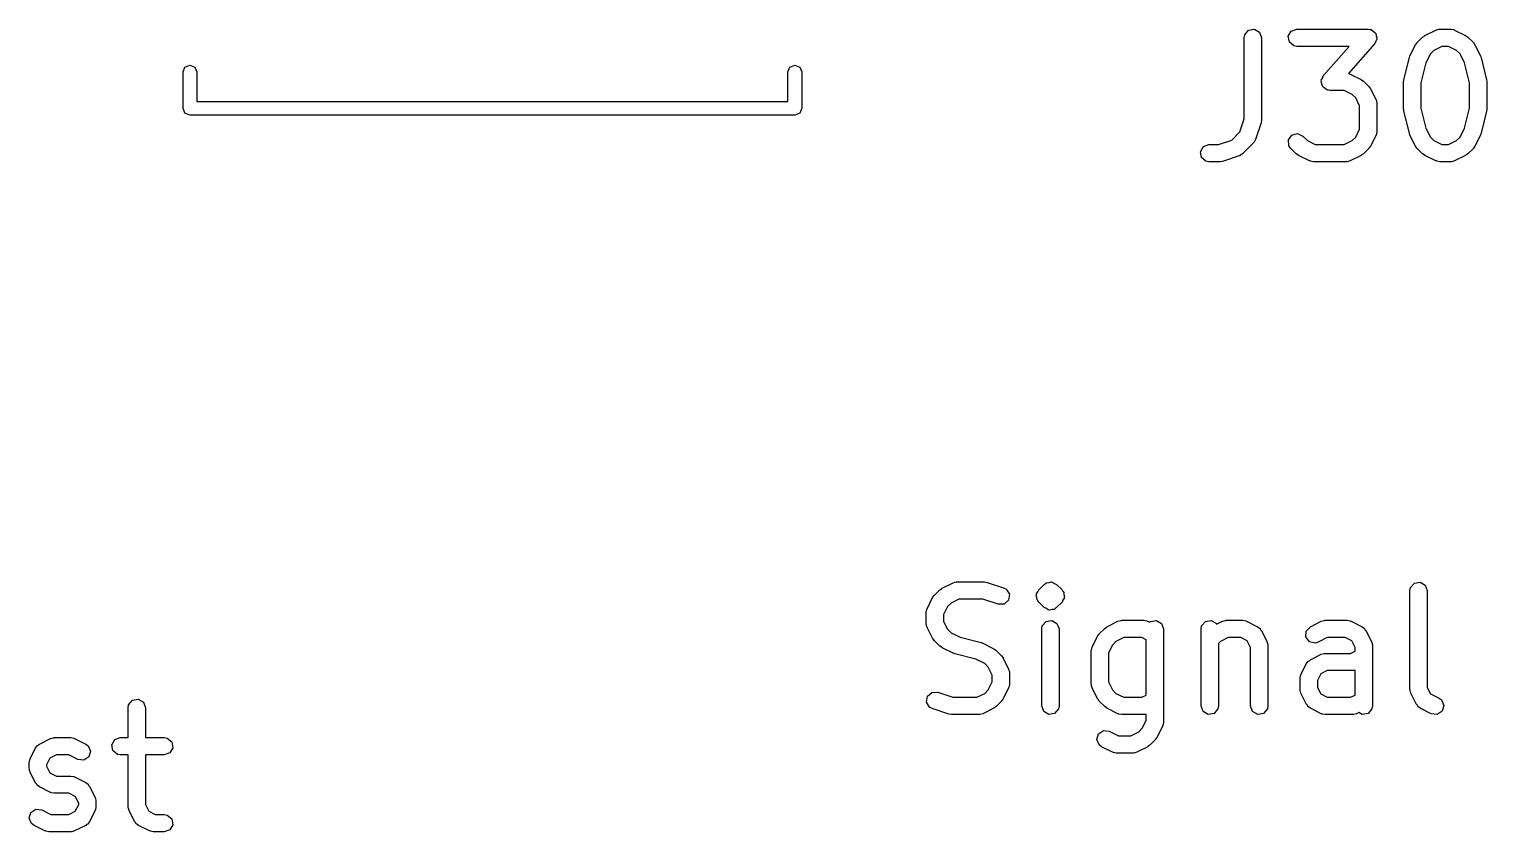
# Model space of a CAD drawing. Extents: x 96 to 185.9, y -128.5 to -80.8.
# Drawn here: x 153.31 to 165.94, y -128.19 to -121.23 of the extents above; entities that cross this region are included whole.
import ezdxf

# ---------------------------------------------------------------- set-up
doc = ezdxf.new("R2010")
doc.units = 0
doc.layers.add('BLACK', color=7, linetype='CONTINUOUS')

msp = doc.modelspace()

# ---------------------------------------------------------------- linework, layer by layer
at = {"layer": 'BLACK', "linetype": 'CONTINUOUS'}
for p, q in [((163.841, -121.307), (163.845, -121.281)), ((163.841, -122.009), (163.841, -121.307)), ((163.845, -121.281), (163.878, -121.242)), ((163.878, -121.242), (163.929, -121.233)), ((163.929, -121.233), (163.973, -121.259)), ((163.973, -121.259), (163.991, -121.307)), ((163.991, -121.307), (163.991, -122.021)), ((164.223, -121.294), (164.249, -121.249)), ((164.232, -121.344), (164.223, -121.294)), ((164.271, -121.377), (164.232, -121.344)), ((164.249, -121.249), (164.297, -121.232)), ((164.297, -121.232), (164.916, -121.232)), ((164.916, -121.232), (164.927, -121.234)), ((164.927, -121.234), (164.93, -121.233)), ((164.93, -121.233), (164.933, -121.235)), ((164.933, -121.235), (164.942, -121.236)), ((164.942, -121.236), (164.957, -121.249)), ((164.957, -121.249), (164.974, -121.26)), ((164.98, -121.337), (164.972, -121.356)), ((164.974, -121.26), (164.976, -121.265)), ((164.976, -121.265), (164.981, -121.269)), ((164.99, -121.32), (164.98, -121.337)), ((164.981, -121.269), (164.984, -121.289)), ((164.984, -121.289), (164.991, -121.308)), ((164.991, -121.308), (164.989, -121.314)), ((164.989, -121.314), (164.99, -121.32)), ((165.325, -121.368), (165.338, -121.35)), ((165.338, -121.35), (165.339, -121.349)), ((165.339, -121.349), (165.387, -121.301)), ((165.387, -121.301), (165.405, -121.289)), ((165.405, -121.289), (165.406, -121.287)), ((165.406, -121.287), (165.501, -121.24)), ((165.501, -121.24), (165.526, -121.232)), ((165.526, -121.232), (165.531, -121.233)), ((165.531, -121.233), (165.535, -121.232)), ((165.535, -121.232), (165.63, -121.232)), ((165.63, -121.232), (165.656, -121.236)), ((165.656, -121.236), (165.659, -121.239)), ((165.659, -121.239), (165.664, -121.24)), ((165.664, -121.24), (165.759, -121.287)), ((165.759, -121.287), (165.777, -121.301)), ((165.777, -121.301), (165.778, -121.301)), ((165.778, -121.301), (165.826, -121.349)), ((165.826, -121.349), (165.839, -121.367)), ((164.297, -121.382), (164.271, -121.377)), ((164.751, -121.382), (164.297, -121.382)), ((164.526, -121.638), (164.751, -121.382)), ((164.972, -121.356), (164.745, -121.616)), ((165.224, -121.67), (165.272, -121.479)), ((165.272, -121.479), (165.277, -121.467)), ((165.277, -121.464), (165.325, -121.368)), ((165.277, -121.467), (165.277, -121.464)), ((165.454, -121.446), (165.415, -121.523)), ((165.484, -121.416), (165.454, -121.446)), ((165.553, -121.382), (165.484, -121.416)), ((165.612, -121.382), (165.553, -121.382)), ((165.681, -121.416), (165.612, -121.382)), ((165.711, -121.446), (165.681, -121.416)), ((165.75, -121.523), (165.711, -121.446)), ((165.839, -121.367), (165.84, -121.368)), ((165.84, -121.368), (165.888, -121.464)), ((165.888, -121.464), (165.891, -121.476)), ((165.891, -121.476), (165.893, -121.479)), ((165.893, -121.479), (165.941, -121.67)), ((154.648, -121.603), (154.665, -121.561)), ((154.648, -121.918), (154.648, -121.603)), ((154.665, -121.561), (154.708, -121.543)), ((154.708, -121.543), (154.75, -121.561)), ((154.75, -121.561), (154.768, -121.603)), ((154.768, -121.603), (154.768, -121.858)), ((159.888, -121.603), (159.905, -121.561)), ((159.888, -121.858), (159.888, -121.603)), ((159.905, -121.561), (159.948, -121.543)), ((159.948, -121.543), (159.99, -121.561)), ((159.99, -121.561), (160.008, -121.603)), ((160.008, -121.603), (160.008, -121.918)), ((165.415, -121.523), (165.372, -121.697)), ((165.793, -121.697), (165.75, -121.523)), ((164.508, -121.686), (164.51, -121.681)), ((164.514, -121.705), (164.508, -121.686)), ((164.509, -121.675), (164.519, -121.657)), ((164.51, -121.681), (164.509, -121.675)), ((164.518, -121.725), (164.514, -121.705)), ((164.522, -121.729), (164.518, -121.725)), ((164.519, -121.657), (164.526, -121.638)), ((164.524, -121.735), (164.522, -121.729)), ((164.745, -121.616), (164.751, -121.617)), ((164.751, -121.617), (164.754, -121.62)), ((164.754, -121.62), (164.759, -121.621)), ((164.759, -121.621), (164.854, -121.668)), ((164.854, -121.668), (164.872, -121.682)), ((164.872, -121.682), (164.874, -121.682)), ((164.874, -121.682), (164.921, -121.73)), ((164.921, -121.73), (164.934, -121.748)), ((165.222, -121.688), (165.224, -121.673)), ((165.222, -121.926), (165.222, -121.688)), ((165.224, -121.673), (165.224, -121.67)), ((165.372, -121.697), (165.372, -121.917)), ((165.793, -121.917), (165.793, -121.697)), ((165.941, -121.67), (165.942, -121.684)), ((165.942, -121.684), (165.943, -121.688)), ((165.943, -121.688), (165.943, -121.926)), ((154.768, -121.858), (159.888, -121.858)), ((164.541, -121.745), (164.524, -121.735)), ((164.557, -121.758), (164.541, -121.745)), ((164.565, -121.76), (164.557, -121.758)), ((164.568, -121.761), (164.565, -121.76)), ((164.571, -121.761), (164.568, -121.761)), ((164.583, -121.763), (164.571, -121.761)), ((164.708, -121.763), (164.583, -121.763)), ((164.776, -121.797), (164.708, -121.763)), ((164.807, -121.827), (164.776, -121.797)), ((164.841, -121.896), (164.807, -121.827)), ((164.934, -121.748), (164.935, -121.749)), ((164.935, -121.749), (164.983, -121.845)), ((164.983, -121.845), (164.99, -121.87)), ((154.665, -121.961), (154.648, -121.918)), ((154.708, -121.978), (154.665, -121.961)), ((159.948, -121.978), (154.708, -121.978)), ((159.99, -121.961), (159.948, -121.978)), ((160.008, -121.918), (159.99, -121.961)), ((164.841, -122.099), (164.841, -121.896)), ((164.99, -121.87), (164.989, -121.874)), ((164.989, -121.874), (164.991, -121.878)), ((164.991, -121.878), (164.991, -122.116)), ((165.223, -121.929), (165.222, -121.926)), ((165.224, -121.944), (165.223, -121.929)), ((165.272, -122.134), (165.224, -121.944)), ((165.372, -121.917), (165.415, -122.09)), ((165.75, -122.09), (165.793, -121.917)), ((165.941, -121.944), (165.893, -122.134)), ((165.943, -121.926), (165.941, -121.941)), ((165.941, -121.941), (165.941, -121.944)), ((163.803, -122.123), (163.841, -122.009)), ((163.987, -122.045), (163.939, -122.188)), ((163.991, -122.021), (163.987, -122.043)), ((163.987, -122.043), (163.987, -122.045)), ((164.807, -122.167), (164.841, -122.099)), ((165.415, -122.09), (165.454, -122.167)), ((165.711, -122.167), (165.75, -122.09)), ((163.487, -122.249), (163.535, -122.232)), ((163.535, -122.232), (163.618, -122.232)), ((163.618, -122.232), (163.733, -122.194)), ((163.733, -122.194), (163.803, -122.123)), ((163.921, -122.217), (163.826, -122.312)), ((163.923, -122.213), (163.921, -122.217)), ((163.927, -122.211), (163.923, -122.213)), ((163.939, -122.188), (163.927, -122.211)), ((164.224, -122.192), (164.254, -122.15)), ((164.229, -122.243), (164.224, -122.192)), ((164.254, -122.15), (164.303, -122.137)), ((164.303, -122.137), (164.35, -122.159)), ((164.35, -122.159), (164.389, -122.198)), ((164.389, -122.198), (164.457, -122.232)), ((164.457, -122.232), (164.708, -122.232)), ((164.708, -122.232), (164.776, -122.198)), ((164.776, -122.198), (164.807, -122.167)), ((164.983, -122.15), (164.935, -122.245)), ((164.986, -122.142), (164.983, -122.145)), ((164.983, -122.145), (164.983, -122.15)), ((164.991, -122.116), (164.986, -122.142)), ((165.274, -122.137), (165.272, -122.134)), ((165.277, -122.15), (165.274, -122.137)), ((165.325, -122.245), (165.277, -122.15)), ((165.454, -122.167), (165.484, -122.198)), ((165.484, -122.198), (165.553, -122.232)), ((165.553, -122.232), (165.612, -122.232)), ((165.612, -122.232), (165.681, -122.198)), ((165.681, -122.198), (165.711, -122.167)), ((165.888, -122.15), (165.84, -122.245)), ((165.893, -122.134), (165.888, -122.146)), ((165.888, -122.146), (165.888, -122.15)), ((163.461, -122.294), (163.487, -122.249)), ((163.47, -122.344), (163.461, -122.294)), ((163.509, -122.377), (163.47, -122.344)), ((163.797, -122.33), (163.654, -122.378)), ((163.8, -122.328), (163.797, -122.33)), ((163.805, -122.327), (163.8, -122.328)), ((163.826, -122.312), (163.805, -122.327)), ((164.244, -122.265), (164.229, -122.243)), ((164.291, -122.312), (164.244, -122.265)), ((164.293, -122.313), (164.291, -122.312)), ((164.311, -122.326), (164.293, -122.313)), ((164.406, -122.374), (164.311, -122.326)), ((164.854, -122.326), (164.759, -122.374)), ((164.855, -122.325), (164.854, -122.326)), ((164.874, -122.312), (164.855, -122.325)), ((164.921, -122.265), (164.874, -122.312)), ((164.922, -122.263), (164.921, -122.265)), ((164.935, -122.245), (164.922, -122.263)), ((165.326, -122.246), (165.325, -122.245)), ((165.339, -122.265), (165.326, -122.246)), ((165.387, -122.312), (165.339, -122.265)), ((165.388, -122.313), (165.387, -122.312)), ((165.406, -122.326), (165.388, -122.313)), ((165.501, -122.374), (165.406, -122.326)), ((165.759, -122.326), (165.664, -122.374)), ((165.76, -122.325), (165.759, -122.326)), ((165.778, -122.312), (165.76, -122.325)), ((165.826, -122.265), (165.778, -122.312)), ((165.827, -122.263), (165.826, -122.265)), ((165.84, -122.245), (165.827, -122.263)), ((163.535, -122.382), (163.509, -122.377)), ((163.63, -122.382), (163.535, -122.382)), ((163.632, -122.381), (163.63, -122.382)), ((163.654, -122.378), (163.632, -122.381)), ((164.411, -122.374), (164.406, -122.374)), ((164.414, -122.377), (164.411, -122.374)), ((164.44, -122.382), (164.414, -122.377)), ((164.725, -122.382), (164.44, -122.382)), ((164.73, -122.38), (164.725, -122.382)), ((164.734, -122.381), (164.73, -122.38)), ((164.759, -122.374), (164.734, -122.381)), ((165.506, -122.374), (165.501, -122.374)), ((165.509, -122.377), (165.506, -122.374)), ((165.535, -122.382), (165.509, -122.377)), ((165.63, -122.382), (165.535, -122.382)), ((165.634, -122.38), (165.63, -122.382)), ((165.639, -122.381), (165.634, -122.38)), ((165.664, -122.374), (165.639, -122.381)), ((161.319, -126.03), (161.344, -126.022)), ((161.344, -126.022), (161.348, -126.023)), ((161.348, -126.023), (161.352, -126.022)), ((161.352, -126.022), (161.59, -126.022)), ((161.59, -126.022), (161.613, -126.026)), ((161.613, -126.026), (161.614, -126.026)), ((161.614, -126.026), (161.757, -126.073)), ((162.13, -126.029), (162.15, -126.027)), ((162.15, -126.027), (162.168, -126.022)), ((162.168, -126.022), (162.172, -126.024)), ((162.172, -126.024), (162.175, -126.023)), ((162.175, -126.023), (162.178, -126.025)), ((162.178, -126.025), (162.181, -126.024)), ((162.181, -126.024), (162.197, -126.036)), ((165.315, -126.032), (165.365, -126.023)), ((165.365, -126.023), (165.41, -126.049)), ((161.142, -126.158), (161.156, -126.14)), ((161.156, -126.139), (161.204, -126.091)), ((161.156, -126.14), (161.156, -126.139)), ((161.204, -126.091), (161.222, -126.079)), ((161.222, -126.079), (161.224, -126.077)), ((161.224, -126.077), (161.319, -126.03)), ((161.757, -126.073), (161.78, -126.086)), ((161.78, -126.086), (161.807, -126.129)), ((161.807, -126.129), (161.799, -126.18)), ((162.04, -126.138), (162.042, -126.132)), ((162.045, -126.157), (162.04, -126.138)), ((162.042, -126.125), (162.053, -126.109)), ((162.042, -126.132), (162.042, -126.125)), ((162.053, -126.109), (162.061, -126.091)), ((162.061, -126.091), (162.109, -126.044)), ((162.109, -126.044), (162.117, -126.038)), ((162.117, -126.038), (162.119, -126.035)), ((162.119, -126.035), (162.122, -126.034)), ((162.122, -126.034), (162.124, -126.032)), ((162.122, -126.034), (162.122, -126.034)), ((162.124, -126.032), (162.126, -126.031)), ((162.126, -126.031), (162.13, -126.029)), ((162.197, -126.036), (162.215, -126.044)), ((162.215, -126.044), (162.263, -126.091)), ((162.263, -126.091), (162.268, -126.099)), ((162.268, -126.099), (162.271, -126.101)), ((162.271, -126.101), (162.272, -126.105)), ((162.272, -126.105), (162.277, -126.113)), ((162.277, -126.113), (162.279, -126.132)), ((162.279, -126.132), (162.284, -126.151)), ((162.284, -126.151), (162.281, -126.157)), ((165.277, -126.097), (165.282, -126.071)), ((165.277, -126.954), (165.277, -126.097)), ((165.282, -126.071), (165.315, -126.032)), ((165.41, -126.049), (165.427, -126.097)), ((165.427, -126.097), (165.427, -126.936)), ((161.087, -126.287), (161.091, -126.262)), ((161.091, -126.262), (161.094, -126.258)), ((161.094, -126.258), (161.095, -126.254)), ((161.095, -126.254), (161.142, -126.158)), ((161.271, -126.236), (161.237, -126.305)), ((161.302, -126.206), (161.271, -126.236)), ((161.37, -126.172), (161.302, -126.206)), ((161.578, -126.172), (161.37, -126.172)), ((161.71, -126.216), (161.578, -126.172)), ((161.761, -126.214), (161.71, -126.216)), ((161.799, -126.18), (161.761, -126.214)), ((162.046, -126.176), (162.045, -126.157)), ((162.052, -126.184), (162.046, -126.176)), ((162.053, -126.187), (162.052, -126.184)), ((162.056, -126.189), (162.053, -126.187)), ((162.061, -126.197), (162.056, -126.189)), ((162.109, -126.245), (162.061, -126.197)), ((162.127, -126.253), (162.109, -126.245)), ((162.142, -126.264), (162.127, -126.253)), ((162.146, -126.264), (162.142, -126.264)), ((162.149, -126.266), (162.146, -126.264)), ((162.152, -126.265), (162.149, -126.266)), ((162.155, -126.267), (162.152, -126.265)), ((162.174, -126.262), (162.155, -126.267)), ((162.194, -126.26), (162.174, -126.262)), ((162.197, -126.257), (162.194, -126.26)), ((162.199, -126.257), (162.197, -126.257)), ((162.202, -126.254), (162.199, -126.257)), ((162.205, -126.253), (162.202, -126.254)), ((162.202, -126.254), (162.202, -126.254)), ((162.207, -126.251), (162.205, -126.253)), ((162.215, -126.245), (162.207, -126.251)), ((162.263, -126.197), (162.215, -126.245)), ((162.271, -126.18), (162.263, -126.197)), ((162.282, -126.164), (162.271, -126.18)), ((162.281, -126.157), (162.282, -126.164)), ((161.087, -126.382), (161.087, -126.287)), ((161.088, -126.387), (161.087, -126.382)), ((161.087, -126.391), (161.088, -126.387)), ((161.095, -126.416), (161.087, -126.391)), ((161.237, -126.305), (161.237, -126.365)), ((161.237, -126.365), (161.271, -126.433)), ((162.087, -126.43), (162.091, -126.404)), ((162.091, -126.404), (162.124, -126.365)), ((162.124, -126.365), (162.175, -126.356)), ((162.175, -126.356), (162.219, -126.382)), ((162.219, -126.382), (162.237, -126.43)), ((162.652, -126.411), (162.747, -126.363)), ((162.747, -126.363), (162.772, -126.356)), ((162.772, -126.356), (162.777, -126.357)), ((162.777, -126.357), (162.781, -126.355)), ((162.781, -126.355), (162.971, -126.355)), ((162.971, -126.355), (162.997, -126.36)), ((162.997, -126.36), (163, -126.363)), ((163, -126.363), (163.005, -126.363)), ((163.005, -126.363), (163.023, -126.372)), ((163.023, -126.372), (163.029, -126.365)), ((163.029, -126.365), (163.08, -126.356)), ((163.08, -126.356), (163.124, -126.382)), ((163.124, -126.382), (163.142, -126.43)), ((163.468, -126.43), (163.472, -126.404)), ((163.472, -126.404), (163.505, -126.365)), ((163.505, -126.365), (163.556, -126.356)), ((163.556, -126.356), (163.6, -126.382)), ((163.6, -126.382), (163.602, -126.388)), ((163.602, -126.388), (163.652, -126.363)), ((163.652, -126.363), (163.677, -126.356)), ((163.677, -126.356), (163.681, -126.357)), ((163.681, -126.357), (163.686, -126.355)), ((163.686, -126.355), (163.829, -126.355)), ((163.829, -126.355), (163.854, -126.36)), ((163.854, -126.36), (163.858, -126.363)), ((163.858, -126.363), (163.862, -126.363)), ((163.862, -126.363), (163.957, -126.411)), ((164.414, -126.411), (164.509, -126.363)), ((164.509, -126.363), (164.534, -126.356)), ((164.534, -126.356), (164.539, -126.357)), ((164.539, -126.357), (164.543, -126.355)), ((164.543, -126.355), (164.733, -126.355)), ((164.733, -126.355), (164.759, -126.36)), ((164.759, -126.36), (164.762, -126.363)), ((164.762, -126.363), (164.767, -126.363)), ((164.767, -126.363), (164.862, -126.411)), ((161.142, -126.511), (161.095, -126.416)), ((161.144, -126.512), (161.142, -126.511)), ((161.156, -126.531), (161.144, -126.512)), ((161.204, -126.578), (161.156, -126.531)), ((161.271, -126.433), (161.302, -126.464)), ((161.302, -126.464), (161.379, -126.502)), ((161.379, -126.502), (161.561, -126.548)), ((162.087, -127.097), (162.087, -126.43)), ((162.237, -126.43), (162.237, -127.097)), ((162.523, -126.587), (162.571, -126.492)), ((162.571, -126.492), (162.584, -126.474)), ((162.584, -126.474), (162.585, -126.472)), ((162.585, -126.472), (162.633, -126.425)), ((162.633, -126.425), (162.651, -126.412)), ((162.651, -126.412), (162.652, -126.411)), ((162.799, -126.505), (162.73, -126.539)), ((162.954, -126.505), (162.799, -126.505)), ((162.992, -126.524), (162.954, -126.505)), ((162.992, -127.003), (162.992, -126.524)), ((163.142, -126.43), (163.142, -127.24)), ((163.468, -127.097), (163.468, -126.43)), ((163.703, -126.505), (163.635, -126.539)), ((163.811, -126.505), (163.703, -126.505)), ((163.868, -126.534), (163.811, -126.505)), ((163.957, -126.411), (163.978, -126.426)), ((163.978, -126.426), (163.983, -126.436)), ((163.983, -126.436), (163.991, -126.444)), ((163.991, -126.444), (164.038, -126.539)), ((164.376, -126.499), (164.379, -126.448)), ((164.406, -126.54), (164.376, -126.499)), ((164.379, -126.448), (164.414, -126.411)), ((164.561, -126.505), (164.481, -126.545)), ((164.716, -126.505), (164.561, -126.505)), ((164.773, -126.534), (164.716, -126.505)), ((164.862, -126.411), (164.883, -126.426)), ((164.883, -126.426), (164.887, -126.436)), ((164.887, -126.436), (164.896, -126.444)), ((164.896, -126.444), (164.943, -126.539)), ((161.206, -126.579), (161.204, -126.578)), ((161.224, -126.592), (161.206, -126.579)), ((161.319, -126.64), (161.224, -126.592)), ((161.322, -126.64), (161.319, -126.64)), ((161.334, -126.646), (161.322, -126.64)), ((161.517, -126.691), (161.334, -126.646)), ((161.561, -126.548), (161.573, -126.553)), ((161.573, -126.553), (161.576, -126.554)), ((161.576, -126.554), (161.672, -126.601)), ((161.672, -126.601), (161.69, -126.614)), ((161.69, -126.614), (161.691, -126.615)), ((161.691, -126.615), (161.739, -126.663)), ((162.515, -126.621), (162.52, -126.595)), ((162.515, -126.906), (162.515, -126.621)), ((162.52, -126.595), (162.523, -126.592)), ((162.523, -126.592), (162.523, -126.587)), ((162.7, -126.57), (162.665, -126.638)), ((162.665, -126.638), (162.665, -126.889)), ((162.73, -126.539), (162.7, -126.57)), ((163.635, -126.539), (163.618, -126.556)), ((163.618, -126.556), (163.618, -127.097)), ((163.896, -126.591), (163.868, -126.534)), ((163.896, -127.097), (163.896, -126.591)), ((164.038, -126.539), (164.046, -126.564)), ((164.046, -126.564), (164.045, -126.569)), ((164.045, -126.569), (164.046, -126.573)), ((164.046, -126.573), (164.046, -127.097)), ((164.456, -126.552), (164.406, -126.54)), ((164.414, -126.696), (164.509, -126.649)), ((164.481, -126.545), (164.456, -126.552)), ((164.509, -126.649), (164.534, -126.641)), ((164.534, -126.641), (164.539, -126.642)), ((164.539, -126.642), (164.543, -126.641)), ((164.543, -126.641), (164.763, -126.641)), ((164.763, -126.641), (164.801, -126.622)), ((164.801, -126.591), (164.773, -126.534)), ((164.801, -126.622), (164.801, -126.591)), ((164.943, -126.539), (164.951, -126.564)), ((164.951, -126.564), (164.95, -126.569)), ((164.95, -126.569), (164.951, -126.573)), ((164.951, -126.573), (164.951, -127.097)), ((161.594, -126.73), (161.517, -126.691)), ((161.624, -126.76), (161.594, -126.73)), ((161.658, -126.829), (161.624, -126.76)), ((161.739, -126.663), (161.752, -126.681)), ((161.752, -126.681), (161.753, -126.682)), ((161.753, -126.682), (161.8, -126.778)), ((161.8, -126.778), (161.808, -126.802)), ((164.333, -126.825), (164.381, -126.73)), ((164.381, -126.73), (164.396, -126.709)), ((164.396, -126.709), (164.406, -126.705)), ((164.406, -126.705), (164.414, -126.696)), ((161.624, -126.957), (161.658, -126.889)), ((161.658, -126.889), (161.658, -126.829)), ((161.808, -126.906), (161.804, -126.932)), ((161.808, -126.802), (161.807, -126.807)), ((161.807, -126.807), (161.808, -126.811)), ((161.808, -126.811), (161.808, -126.906)), ((162.517, -126.911), (162.515, -126.906)), ((162.516, -126.915), (162.517, -126.911)), ((162.665, -126.889), (162.7, -126.957)), ((164.325, -126.859), (164.33, -126.833)), ((164.325, -126.954), (164.325, -126.859)), ((164.33, -126.833), (164.332, -126.83)), ((164.332, -126.83), (164.333, -126.825)), ((164.504, -126.819), (164.475, -126.876)), ((164.475, -126.876), (164.475, -126.936)), ((164.561, -126.791), (164.504, -126.819)), ((164.781, -126.791), (164.561, -126.791)), ((164.785, -126.789), (164.781, -126.791)), ((164.79, -126.79), (164.785, -126.789)), ((164.801, -126.787), (164.79, -126.79)), ((164.801, -127.003), (164.801, -126.787)), ((161.088, -127.064), (161.096, -127.013)), ((161.096, -127.013), (161.134, -126.979)), ((161.134, -126.979), (161.186, -126.978)), ((161.186, -126.978), (161.317, -127.022)), ((161.317, -127.022), (161.525, -127.022)), ((161.525, -127.022), (161.594, -126.988)), ((161.594, -126.988), (161.624, -126.957)), ((161.753, -127.035), (161.739, -127.053)), ((161.8, -126.94), (161.753, -127.035)), ((161.801, -126.935), (161.8, -126.94)), ((161.804, -126.932), (161.801, -126.935)), ((162.523, -126.94), (162.516, -126.915)), ((162.571, -127.035), (162.523, -126.94)), ((162.572, -127.036), (162.571, -127.035)), ((162.585, -127.055), (162.572, -127.036)), ((162.7, -126.957), (162.73, -126.988)), ((162.73, -126.988), (162.799, -127.022)), ((162.799, -127.022), (162.954, -127.022)), ((162.954, -127.022), (162.992, -127.003)), ((164.327, -126.958), (164.325, -126.954)), ((164.325, -126.962), (164.327, -126.958)), ((164.333, -126.987), (164.325, -126.962)), ((164.381, -127.083), (164.333, -126.987)), ((164.475, -126.936), (164.504, -126.993)), ((164.504, -126.993), (164.561, -127.022)), ((164.561, -127.022), (164.763, -127.022)), ((164.763, -127.022), (164.801, -127.003)), ((165.279, -126.958), (165.277, -126.954)), ((165.278, -126.962), (165.279, -126.958)), ((165.285, -126.987), (165.278, -126.962)), ((165.333, -127.083), (165.285, -126.987)), ((165.427, -126.936), (165.456, -126.993)), ((165.456, -126.993), (165.529, -127.03)), ((165.529, -127.03), (165.55, -127.045)), ((154.172, -127.113), (154.177, -127.087)), ((154.172, -127.371), (154.172, -127.113)), ((154.177, -127.087), (154.21, -127.048)), ((154.21, -127.048), (154.26, -127.039)), ((154.26, -127.039), (154.305, -127.065)), ((154.305, -127.065), (154.322, -127.113)), ((154.322, -127.113), (154.322, -127.371)), ((161.115, -127.108), (161.088, -127.064)), ((161.138, -127.12), (161.115, -127.108)), ((161.281, -127.168), (161.138, -127.12)), ((161.672, -127.116), (161.576, -127.164)), ((161.673, -127.115), (161.672, -127.116)), ((161.691, -127.102), (161.673, -127.115)), ((161.739, -127.055), (161.691, -127.102)), ((161.739, -127.053), (161.739, -127.055)), ((162.104, -127.145), (162.087, -127.097)), ((162.149, -127.171), (162.104, -127.145)), ((162.199, -127.162), (162.149, -127.171)), ((162.232, -127.122), (162.199, -127.162)), ((162.237, -127.097), (162.232, -127.122)), ((162.633, -127.102), (162.585, -127.055)), ((162.634, -127.103), (162.633, -127.102)), ((162.652, -127.116), (162.634, -127.103)), ((162.747, -127.164), (162.652, -127.116)), ((163.485, -127.145), (163.468, -127.097)), ((163.53, -127.171), (163.485, -127.145)), ((163.58, -127.162), (163.53, -127.171)), ((163.613, -127.122), (163.58, -127.162)), ((163.618, -127.097), (163.613, -127.122)), ((163.914, -127.145), (163.896, -127.097)), ((163.958, -127.171), (163.914, -127.145)), ((164.009, -127.162), (163.958, -127.171)), ((164.042, -127.122), (164.009, -127.162)), ((164.046, -127.097), (164.042, -127.122)), ((164.389, -127.09), (164.381, -127.083)), ((164.393, -127.101), (164.389, -127.09)), ((164.414, -127.116), (164.393, -127.101)), ((164.509, -127.164), (164.414, -127.116)), ((164.834, -127.154), (164.814, -127.164)), ((164.863, -127.171), (164.834, -127.154)), ((164.914, -127.162), (164.863, -127.171)), ((164.947, -127.122), (164.914, -127.162)), ((164.951, -127.097), (164.947, -127.122)), ((165.341, -127.09), (165.333, -127.083)), ((165.346, -127.101), (165.341, -127.09)), ((165.366, -127.116), (165.346, -127.101)), ((165.462, -127.164), (165.366, -127.116)), ((165.555, -127.141), (165.513, -127.17)), ((165.55, -127.045), (165.57, -127.092)), ((165.57, -127.092), (165.555, -127.141)), ((161.283, -127.168), (161.281, -127.168)), ((161.305, -127.172), (161.283, -127.168)), ((161.543, -127.172), (161.305, -127.172)), ((161.547, -127.17), (161.543, -127.172)), ((161.551, -127.171), (161.547, -127.17)), ((161.576, -127.164), (161.551, -127.171)), ((162.752, -127.164), (162.747, -127.164)), ((162.755, -127.167), (162.752, -127.164)), ((162.781, -127.172), (162.755, -127.167)), ((162.971, -127.172), (162.781, -127.172)), ((162.927, -127.321), (162.957, -127.29)), ((162.957, -127.29), (162.992, -127.222)), ((162.976, -127.17), (162.971, -127.172)), ((162.98, -127.171), (162.976, -127.17)), ((162.992, -127.168), (162.98, -127.171)), ((162.992, -127.222), (162.992, -127.168)), ((163.134, -127.273), (163.086, -127.368)), ((163.137, -127.265), (163.134, -127.269)), ((163.134, -127.269), (163.134, -127.273)), ((163.142, -127.24), (163.137, -127.265)), ((164.514, -127.164), (164.509, -127.164)), ((164.517, -127.167), (164.514, -127.164)), ((164.543, -127.172), (164.517, -127.167)), ((164.781, -127.172), (164.543, -127.172)), ((164.785, -127.17), (164.781, -127.172)), ((164.79, -127.171), (164.785, -127.17)), ((164.814, -127.164), (164.79, -127.171)), ((165.513, -127.17), (165.462, -127.164)), ((153.404, -127.427), (153.499, -127.379)), ((153.499, -127.379), (153.524, -127.372)), ((153.524, -127.372), (153.529, -127.373)), ((153.529, -127.373), (153.533, -127.371)), ((153.533, -127.371), (153.676, -127.371)), ((153.676, -127.371), (153.702, -127.376)), ((153.702, -127.376), (153.705, -127.379)), ((153.705, -127.379), (153.709, -127.379)), ((153.709, -127.379), (153.805, -127.427)), ((154.031, -127.433), (154.056, -127.389)), ((154.056, -127.389), (154.104, -127.371)), ((154.104, -127.371), (154.172, -127.371)), ((154.322, -127.371), (154.485, -127.371)), ((154.485, -127.371), (154.511, -127.376)), ((154.511, -127.376), (154.55, -127.409)), ((154.55, -127.409), (154.559, -127.459)), ((162.563, -127.387), (162.578, -127.338)), ((162.584, -127.434), (162.563, -127.387)), ((162.578, -127.338), (162.621, -127.31)), ((162.621, -127.31), (162.672, -127.315)), ((162.672, -127.315), (162.751, -127.355)), ((162.751, -127.355), (162.858, -127.355)), ((162.858, -127.355), (162.927, -127.321)), ((163.072, -127.388), (163.024, -127.436)), ((163.073, -127.386), (163.072, -127.388)), ((163.086, -127.368), (163.073, -127.386)), ((153.323, -127.555), (153.371, -127.46)), ((153.371, -127.46), (153.386, -127.439)), ((153.386, -127.439), (153.397, -127.435)), ((153.397, -127.435), (153.404, -127.427)), ((153.551, -127.521), (153.494, -127.55)), ((153.658, -127.521), (153.551, -127.521)), ((153.738, -127.561), (153.658, -127.521)), ((153.831, -127.538), (153.789, -127.567)), ((153.805, -127.427), (153.826, -127.442)), ((153.826, -127.442), (153.846, -127.489)), ((153.846, -127.489), (153.831, -127.538)), ((154.04, -127.484), (154.031, -127.433)), ((154.079, -127.517), (154.04, -127.484)), ((154.104, -127.521), (154.079, -127.517)), ((154.172, -127.521), (154.104, -127.521)), ((154.172, -127.97), (154.172, -127.521)), ((154.485, -127.521), (154.322, -127.521)), ((154.322, -127.521), (154.322, -127.952)), ((154.534, -127.504), (154.485, -127.521)), ((154.559, -127.459), (154.534, -127.504)), ((162.605, -127.45), (162.584, -127.434)), ((162.7, -127.497), (162.605, -127.45)), ((162.704, -127.498), (162.7, -127.497)), ((162.708, -127.501), (162.704, -127.498)), ((162.733, -127.505), (162.708, -127.501)), ((162.876, -127.505), (162.733, -127.505)), ((162.88, -127.504), (162.876, -127.505)), ((162.885, -127.505), (162.88, -127.504)), ((162.91, -127.497), (162.885, -127.505)), ((163.005, -127.45), (162.91, -127.497)), ((163.006, -127.448), (163.005, -127.45)), ((163.024, -127.436), (163.006, -127.448)), ((153.315, -127.589), (153.32, -127.563)), ((153.315, -127.637), (153.315, -127.589)), ((153.317, -127.641), (153.315, -127.637)), ((153.316, -127.645), (153.317, -127.641)), ((153.323, -127.67), (153.316, -127.645)), ((153.32, -127.563), (153.323, -127.56)), ((153.323, -127.56), (153.323, -127.555)), ((153.494, -127.55), (153.465, -127.607)), ((153.465, -127.607), (153.465, -127.619)), ((153.465, -127.619), (153.494, -127.676)), ((153.789, -127.567), (153.738, -127.561)), ((153.371, -127.765), (153.323, -127.67)), ((153.379, -127.773), (153.371, -127.765)), ((153.383, -127.783), (153.379, -127.773)), ((153.404, -127.799), (153.383, -127.783)), ((153.494, -127.676), (153.551, -127.704)), ((153.551, -127.704), (153.676, -127.704)), ((153.676, -127.704), (153.702, -127.709)), ((153.702, -127.709), (153.705, -127.712)), ((153.705, -127.712), (153.709, -127.712)), ((153.709, -127.712), (153.805, -127.76)), ((153.805, -127.76), (153.826, -127.776)), ((153.826, -127.776), (153.83, -127.786)), ((153.83, -127.786), (153.838, -127.794)), ((153.838, -127.794), (153.886, -127.889)), ((153.499, -127.847), (153.404, -127.799)), ((153.504, -127.847), (153.499, -127.847)), ((153.507, -127.85), (153.504, -127.847)), ((153.533, -127.854), (153.507, -127.85)), ((153.658, -127.854), (153.533, -127.854)), ((153.715, -127.883), (153.658, -127.854)), ((153.744, -127.94), (153.715, -127.883)), ((153.886, -127.889), (153.893, -127.914)), ((153.893, -127.914), (153.892, -127.918)), ((153.892, -127.918), (153.894, -127.922)), ((153.315, -128.07), (153.33, -128.02)), ((153.33, -128.02), (153.373, -127.992)), ((153.373, -127.992), (153.424, -127.998)), ((153.424, -127.998), (153.503, -128.038)), ((153.503, -128.038), (153.658, -128.038)), ((153.658, -128.038), (153.715, -128.009)), ((153.715, -128.009), (153.744, -127.952)), ((153.744, -127.952), (153.744, -127.94)), ((153.886, -128.003), (153.838, -128.099)), ((153.889, -127.996), (153.886, -127.999)), ((153.886, -127.999), (153.886, -128.003)), ((153.894, -127.97), (153.889, -127.996)), ((153.894, -127.922), (153.894, -127.97)), ((154.174, -127.974), (154.172, -127.97)), ((154.173, -127.978), (154.174, -127.974)), ((154.18, -128.003), (154.173, -127.978)), ((154.228, -128.099), (154.18, -128.003)), ((154.322, -127.952), (154.351, -128.009)), ((154.351, -128.009), (154.408, -128.038)), ((154.408, -128.038), (154.485, -128.038)), ((154.485, -128.038), (154.511, -128.042)), ((154.511, -128.042), (154.55, -128.075)), ((153.336, -128.117), (153.315, -128.07)), ((153.357, -128.132), (153.336, -128.117)), ((153.452, -128.18), (153.357, -128.132)), ((153.805, -128.132), (153.709, -128.18)), ((153.812, -128.124), (153.805, -128.132)), ((153.823, -128.12), (153.812, -128.124)), ((153.838, -128.099), (153.823, -128.12)), ((154.236, -128.106), (154.228, -128.099)), ((154.24, -128.117), (154.236, -128.106)), ((154.261, -128.132), (154.24, -128.117)), ((154.357, -128.18), (154.261, -128.132)), ((154.534, -128.17), (154.485, -128.188)), ((154.559, -128.126), (154.534, -128.17)), ((154.55, -128.075), (154.559, -128.126)), ((153.456, -128.18), (153.452, -128.18)), ((153.46, -128.183), (153.456, -128.18)), ((153.485, -128.188), (153.46, -128.183)), ((153.676, -128.188), (153.485, -128.188)), ((153.68, -128.186), (153.676, -128.188)), ((153.684, -128.187), (153.68, -128.186)), ((153.709, -128.18), (153.684, -128.187)), ((154.361, -128.18), (154.357, -128.18)), ((154.365, -128.183), (154.361, -128.18)), ((154.39, -128.188), (154.365, -128.183)), ((154.485, -128.188), (154.39, -128.188))]:
    msp.add_line(p, q, dxfattribs=at)

doc.saveas('drawing.dxf')
